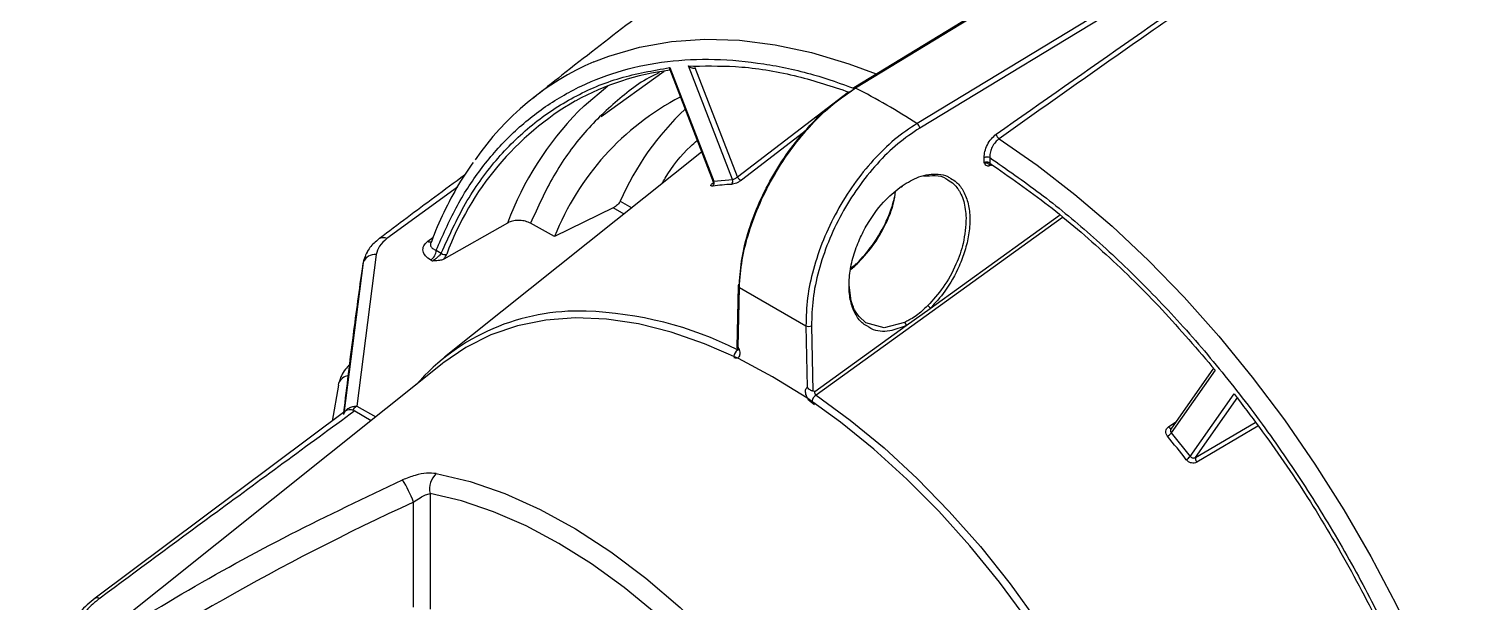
# Model space of a CAD drawing. Extents: x 7 to 135, y 1 to 99.
# Drawn here: x 11.05 to 16.47, y 11.83 to 14 of the extents above; entities that cross this region are included whole.
import ezdxf

# ---------------------------------------------------------------- set-up
doc = ezdxf.new("R2010")
doc.units = 0
doc.header["$MEASUREMENT"] = 0
doc.layers.add('OBJECT', color=7, linetype='CONTINUOUS')

msp = doc.modelspace()

# ---------------------------------------------------------------- linework, layer by layer
at = {"layer": 'OBJECT'}
for p, q in [((14.1812, 13.7794), (17.1757, 15.6049)), ((17.419, 15.4645), (14.4135, 13.6453)), ((17.4294, 15.4469), (14.4238, 13.6277)), ((13.4557, 13.8413), (13.2172, 13.6706)), ((13.4771, 13.8488), (13.6416, 13.4247)), ((13.4773, 13.8563), (13.6437, 13.4274)), ((13.7152, 13.4338), (13.5488, 13.8627)), ((13.5488, 13.8627), (13.5671, 13.8623)), ((13.5661, 13.854), (13.5756, 13.8542)), ((13.7338, 13.443), (13.5737, 13.8555)), ((13.7338, 13.443), (14.1539, 13.7647)), ((14.1714, 13.7734), (14.1812, 13.7794)), ((14, 13.6231), (13.7489, 13.4309)), ((13.5981, 13.5369), (12.6248, 12.7605)), ((14.668, 13.4972), (14.6676, 13.5156)), ((14.6888, 13.5159), (14.6893, 13.4948)), ((14.6916, 13.491), (14.69, 13.4905)), ((12.6735, 13.4041), (12.4062, 13.2095)), ((13.6437, 13.4274), (13.7152, 13.4338)), ((13.2895, 13.3511), (13.334, 13.3263)), ((13.263, 13.3256), (13.0409, 13.2171)), ((13.3043, 13.3026), (13.263, 13.3256)), ((14.964, 13.2899), (14.0311, 12.6178)), ((14.4631, 12.9454), (14.9535, 13.2988)), ((12.8627, 13.2684), (12.6214, 13.1316)), ((13.0409, 13.2171), (12.9502, 13.2677)), ((12.5613, 13.1995), (12.5808, 13.2137)), ((12.593, 13.1653), (12.6124, 13.1545)), ((12.3149, 13.1138), (12.2418, 12.5436)), ((12.3167, 13.1192), (12.2437, 12.5478)), ((12.3663, 13.1496), (12.2926, 12.5761)), ((12.3165, 13.1179), (12.3149, 13.1138)), ((12.3227, 13.1346), (12.3167, 13.1192)), ((12.3193, 13.1315), (12.3169, 13.1197)), ((12.3215, 13.135), (12.3194, 13.1292)), ((12.3253, 13.1411), (12.3227, 13.1346)), ((12.5789, 13.1249), (12.5725, 13.1285)), ((14.1611, 13.0963), (14.1882, 13.1158)), ((14.1873, 13.1148), (14.1794, 13.1091)), ((14.1794, 13.1091), (14.161, 13.0959)), ((13.7367, 13.0313), (13.7314, 12.7971)), ((13.7359, 12.7983), (13.7411, 13.0248)), ((13.7411, 13.0248), (13.9928, 12.8795)), ((14.373, 12.8804), (14.4631, 12.9454)), ((13.9928, 12.8795), (13.998, 12.647)), ((14.014, 12.8798), (14.0196, 12.6326)), ((14.0268, 12.631), (14.373, 12.8804)), ((12.6159, 12.736), (11.0498, 11.4866)), ((15.5361, 12.7191), (15.3741, 12.4886)), ((15.5428, 12.7116), (15.3764, 12.4748)), ((12.2227, 12.6555), (12.1988, 12.5195)), ((14.0268, 12.631), (14.0196, 12.6326)), ((15.4479, 12.3858), (15.6143, 12.6226)), ((12.2926, 12.5761), (12.3649, 12.5357)), ((14.0257, 12.5807), (14.014, 12.5895)), ((15.4684, 12.3817), (15.6284, 12.6094)), ((12.2521, 12.5593), (11.3019, 11.8496)), ((12.2846, 12.5577), (12.3471, 12.5216)), ((15.3654, 12.4977), (15.3937, 12.5165)), ((15.4684, 12.3817), (15.6939, 12.514)), ((15.3764, 12.4748), (15.4479, 12.3858)), ((15.7044, 12.4996), (15.473, 12.3638)), ((12.5699, 12.2454), (12.5699, 11.8076)), ((12.507, 11.8157), (12.507, 12.2129))]:
    msp.add_line(p, q, dxfattribs=at)
at = {"layer": 'OBJECT', "flags": 128}
for points in [[(17.1688, 15.6054), (15.6832, 14.6997), (14.1743, 13.7798)], [(13.1901, 13.8781), (13.2466, 13.9002), (13.3623, 13.9341), (13.4837, 13.9554), (13.6102, 13.964), (13.7413, 13.9598), (13.8762, 13.9429), (14.0144, 13.9133), (14.1553, 13.8713), (14.2584, 13.8332)], [(13.1319, 13.6918), (13.1532, 13.7125), (13.2424, 13.7874)], [(14.7243, 13.5876), (14.8685, 13.4876), (15.0113, 13.3771), (15.1522, 13.2565), (15.2904, 13.1265), (15.4254, 12.9876), (15.5564, 12.8405), (15.6829, 12.6858), (15.8043, 12.5244), (15.92, 12.3569), (16.0295, 12.1841), (16.1323, 12.0068), (16.2279, 11.8259), (16.3159, 11.6421), (16.3958, 11.4564), (16.4673, 11.2696), (16.53, 11.0825), (16.5837, 10.8961)], [(14.6893, 13.4948), (14.6893, 13.4926), (14.6898, 13.4908), (14.6906, 13.4893), (14.6918, 13.4883), (14.6933, 13.4877), (14.695, 13.4877), (14.6969, 13.4881), (14.6978, 13.4884)], [(14.3569, 13.4096), (14.3569, 13.4081), (14.3567, 13.4068), (14.3562, 13.4058), (14.3554, 13.4051), (14.3544, 13.4048), (14.3532, 13.4047), (14.3519, 13.4051), (14.3519, 13.4051)], [(12.3786, 13.2103), (12.3775, 13.2097), (12.3754, 13.2082)], [(12.3149, 13.1138), (12.3134, 13.1044), (12.3134, 13.1029)], [(14.1843, 13.1113), (14.183, 13.112), (14.1818, 13.1124), (14.1808, 13.1125), (14.18, 13.1124), (14.1795, 13.1119), (14.1792, 13.1112), (14.1792, 13.1103), (14.1794, 13.1091)], [(14.3665, 12.8928), (14.2894, 12.8724), (14.2192, 12.8915), (14.1939, 12.9145), (14.1825, 12.9307), (14.1773, 12.9401), (14.1748, 12.9451), (14.1736, 12.9477), (14.1731, 12.949), (14.1728, 12.9497), (14.1726, 12.95), (14.1726, 12.9502), (14.1725, 12.9503), (14.1725, 12.9503), (14.1725, 12.9504), (14.1725, 12.9504), (14.1725, 12.9504), (14.1725, 12.9504), (14.1725, 12.9504), (14.1725, 12.9504), (14.1725, 12.9504), (14.1725, 12.9504), (14.1692, 12.9588), (14.1642, 12.9745), (14.1562, 13.0333)], [(14.8325, 11.7644), (14.7255, 11.9096), (14.613, 12.0478), (14.4959, 12.1783), (14.3748, 12.3001), (14.2506, 12.4126), (14.124, 12.515), (13.9957, 12.6067), (13.8667, 12.6871), (13.7377, 12.7557), (13.6094, 12.812), (13.4828, 12.8558), (13.3586, 12.8868), (13.2375, 12.9047), (13.1204, 12.9095), (13.0079, 12.9011), (12.9008, 12.8795), (12.7998, 12.845), (12.7054, 12.7977), (12.6183, 12.7379), (12.6159, 12.736)], [(12.2227, 12.6555), (12.2244, 12.6632), (12.2246, 12.6638)], [(14.0311, 12.6178), (14.1607, 12.5233), (14.2885, 12.4181), (14.4138, 12.3027), (14.5356, 12.1778), (14.6534, 12.0444), (14.7663, 11.9031), (14.8735, 11.755), (14.9745, 11.6009), (15.0686, 11.4418), (15.1552, 11.2788), (15.2337, 11.1128), (15.3037, 10.945), (15.3646, 10.7763)], [(15.3654, 12.4977), (15.3673, 12.4957), (15.3693, 12.4941), (15.3712, 12.4928), (15.3731, 12.492), (15.3748, 12.4917), (15.3763, 12.4918), (15.3764, 12.4919)], [(12.5935, 12.3208), (12.722, 12.2902), (12.8533, 12.2449), (12.9865, 12.1852), (13.1203, 12.1117), (13.254, 12.0248), (13.3864, 11.9253), (13.5166, 11.8138), (13.6436, 11.6913)], [(13.5442, 11.6802), (13.4254, 11.79), (13.3041, 11.8899), (13.1811, 11.979), (13.0572, 12.0568), (12.9333, 12.1228), (12.8102, 12.1764), (12.6888, 12.2174), (12.5699, 12.2454)]]:
    msp.add_lwpolyline(points, dxfattribs=at)
at = {"layer": 'OBJECT'}
for centre, radius, start, end in [((13.6069, 12.9143), 1.0501, 113.3897, 145.6226), ((13.6061, 12.8421), 1.0127, 97.2711, 118.6163), ((14.1776, 13.7744), 0.00621, 53.5868, 188.851), ((12.763, 11.0545), 3.0718, 57.501, 62.5044), ((13.6817, 12.764), 1.1179, 120.103, 159.7785), ((13.9897, 12.8401), 1.0209, 117.5632, 158.3296), ((14.0053, 12.8391), 1.2207, 135.6883, 159.4059), ((14.2766, 12.9153), 1.0791, 133.4061, 156.1803), ((14.4, 13.6255), 0.0239, 5.1829, 55.6566), ((14.7389, 13.6093), 0.0261, 190.709, 236.1226), ((14.6785, 13.4947), 0.0236, 64.1705, 117.491), ((14.6958, 13.4864), 0.00639, 148.7671, 183.0637), ((13.7527, 13.4511), 0.0206, 203.0141, 259.3129), ((13.6286, 13.4206), 0.0166, 312.8929, 24.194), ((13.7627, 12.4354), 0.9808, 93.0247, 97.1944), ((13.6994, 13.4274), 0.017, 312.5052, 22.1157), ((12.3916, 13.1817), 0.0314, 62.2632, 114.4553), ((12.5696, 13.2155), 0.0181, 242.4018, 293.5482), ((12.5475, 13.1666), 0.0455, 303.2551, 358.377), ((13.9097, 12.5921), 1.6779, 161.6896, 161.8845), ((12.3617, 13.1015), 0.0484, 84.483, 158.4327), ((12.6254, 13.1669), 0.018, 223.658, 293.9422), ((13.7437, 13.0311), 0.00677, 112.2325, 247.978), ((14.4422, 12.9359), 0.023, 24.4062, 59.6112), ((13.1311, 12.1197), 0.8158, 87.9543, 138.7465), ((13.1114, 11.5407), 1.3952, 63.5008, 87.9975), ((14.0031, 12.9008), 0.0236, 244.1696, 297.4916), ((14.3584, 12.8807), 0.0145, 359.0621, 56.5134), ((13.7566, 12.7604), 0.0367, 128.1003, 174.2973), ((12.266, 12.6465), 0.0449, 98.7082, 157.2358), ((14.057, 12.5824), 0.0438, 126.2891, 164.8913), ((15.3345, 12.5063), 0.0524, 301.7574, 323.1414), ((12.3278, 9.9498), 3.9391, 37.9695, 39.6197), ((15.4007, 12.4263), 0.0621, 301.4151, 319.4023), ((15.4874, 12.3771), 0.0196, 166.2823, 222.5747), ((12.6426, 12.264), 0.0751, 130.8324, 194.3403), ((12.1386, 12.0824), 0.3908, 19.5035, 33.2441)]:
    msp.add_arc(centre, radius, start, end, dxfattribs=at)
msp.add_ellipse((15.7265, 11.2951), major_axis=(5.5153, 1.3161), ratio=0.337357, start_param=2.111481, end_param=2.454235, dxfattribs=at)
for points, knots in [([(14.7132, 13.6045), (15.0588, 13.8476), (15.7501, 14.3338), (16.7917, 15.0195), (17.8059, 15.6575), (18.4735, 16.0476), (18.7925, 16.234)], [0, 0, 0, 0, 0.255394, 0.510845, 0.766264, 1, 1, 1, 1]), ([(18.7925, 16.2111), (18.6244, 16.1136), (18.2567, 15.9002), (17.6913, 15.5578), (17.0913, 15.1837), (16.4869, 14.7947), (15.8844, 14.3943), (15.2963, 13.9925), (14.9126, 13.7209), (14.7243, 13.5876)], [0, 0, 0, 0, 0.1235284, 0.2701457, 0.4156716, 0.5651885, 0.7154908, 0.8604278, 1, 1, 1, 1]), ([(15.5442, 15.5874), (15.4278, 15.5121), (15.1274, 15.3177), (14.6511, 14.9928), (14.1147, 14.6145), (13.5875, 14.2257), (13.203, 13.9345), (12.997, 13.7701), (12.961, 13.7414)], [0, 0, 0, 0, 0.130614, 0.337265, 0.543803, 0.750194, 0.956405, 1, 1, 1, 1]), ([(12.593, 13.1653), (12.6169, 13.2199), (12.6651, 13.3302), (12.7588, 13.4738), (12.8688, 13.6007), (12.9963, 13.707), (13.1396, 13.7907), (13.297, 13.8499), (13.4663, 13.8838), (13.6452, 13.8921), (13.8308, 13.8743), (14.0086, 13.8374), (14.1255, 13.7958), (14.1777, 13.7772)], [0, 0, 0, 0, 0.088772, 0.178979, 0.270527, 0.364034, 0.458099, 0.55261, 0.647126, 0.741191, 0.834692, 0.926246, 1, 1, 1, 1]), ([(12.6124, 13.1545), (12.6414, 13.2189), (12.6997, 13.3481), (12.8166, 13.5098), (12.9538, 13.6453), (13.1116, 13.7492), (13.2854, 13.8234), (13.4135, 13.8454), (13.4773, 13.8563)], [0, 0, 0, 0, 0.165461, 0.332207, 0.5, 0.667783, 0.834534, 1, 1, 1, 1]), ([(13.4389, 13.8373), (13.4356, 13.8359), (13.3767, 13.811), (13.2773, 13.7349), (13.1452, 13.6075), (13.0341, 13.4522), (12.9781, 13.329), (12.9502, 13.2677)], [0, 0, 0, 0, 0.014572, 0.262122, 0.509686, 0.755758, 1, 1, 1, 1]), ([(13.4773, 13.8563), (13.4769, 13.8547), (13.4763, 13.8518), (13.4769, 13.8498), (13.4772, 13.8489)], [0, 0, 0, 0, 0.543605, 1, 1, 1, 1]), ([(13.5488, 13.8627), (13.5505, 13.8613), (13.554, 13.8586), (13.5595, 13.8559), (13.5643, 13.8546), (13.568, 13.8543), (13.5712, 13.8545), (13.5729, 13.8552), (13.5737, 13.8555)], [0, 0, 0, 0, 0.2496267, 0.4993394, 0.6450036, 0.7750461, 0.8921572, 1, 1, 1, 1]), ([(13.5671, 13.8623), (13.6275, 13.8629), (13.7547, 13.8641), (13.9529, 13.8309), (14.0914, 13.7854), (14.1567, 13.7639)], [0, 0, 0, 0, 0.323387, 0.681244, 1, 1, 1, 1]), ([(13.7411, 13.0248), (13.7435, 13.0591), (13.7481, 13.1262), (13.7757, 13.235), (13.8167, 13.3439), (13.8717, 13.4512), (13.9381, 13.5521), (14.0137, 13.6429), (14.0958, 13.7218), (14.1527, 13.7602), (14.1812, 13.7794)], [0, 0, 0, 0, 0.1281406, 0.2507098, 0.3760695, 0.5003414, 0.6248252, 0.749582, 0.8746322, 1, 1, 1, 1]), ([(13.7411, 13.0374), (13.7434, 13.0701), (13.748, 13.1354), (13.7748, 13.2415), (13.8152, 13.3483), (13.8691, 13.4532), (13.9342, 13.5519), (14.0082, 13.6406), (14.0882, 13.7174), (14.1437, 13.7548), (14.1714, 13.7734)], [0, 0, 0, 0, 0.125666, 0.250539, 0.37567, 0.500227, 0.625486, 0.75002, 0.875177, 1, 1, 1, 1]), ([(14.4135, 13.6453), (14.3849, 13.6261), (14.3278, 13.5877), (14.2466, 13.5081), (14.1726, 13.4162), (14.1086, 13.3137), (14.0566, 13.2046), (14.0192, 13.0938), (13.9957, 12.9829), (13.9938, 12.9145), (13.9928, 12.8795)], [0, 0, 0, 0, 0.125536, 0.250753, 0.375675, 0.500324, 0.624651, 0.75007, 0.872262, 1, 1, 1, 1]), ([(14.4238, 13.6277), (14.3959, 13.6089), (14.3402, 13.5715), (14.261, 13.4938), (14.1889, 13.4041), (14.1263, 13.3037), (14.0757, 13.1972), (14.0391, 13.0881), (14.0165, 12.98), (14.0148, 12.9132), (14.014, 12.8798)], [0, 0, 0, 0, 0.125719, 0.250525, 0.375694, 0.500217, 0.625479, 0.750016, 0.875168, 1, 1, 1, 1]), ([(14.6676, 13.5156), (14.6681, 13.5236), (14.6691, 13.5394), (14.6793, 13.5651), (14.6943, 13.5885), (14.7069, 13.5992), (14.7132, 13.6045)], [0, 0, 0, 0, 0.250271, 0.50013, 0.750036, 1, 1, 1, 1]), ([(13.4476, 13.4169), (13.4517, 13.4241), (13.4823, 13.4778), (13.527, 13.5333), (13.5725, 13.5736), (13.5809, 13.5811)], [0, 0, 0, 0, 0.112305, 0.834724, 1, 1, 1, 1]), ([(14.7243, 13.5876), (14.7194, 13.5835), (14.7094, 13.575), (14.6979, 13.5568), (14.6917, 13.5403), (14.6889, 13.5268), (14.6888, 13.5197), (14.6888, 13.5159)], [0, 0, 0, 0, 0.243058, 0.499192, 0.717444, 0.850774, 1, 1, 1, 1]), ([(12.7333, 13.4981), (12.7196, 13.4786), (12.6838, 13.4279), (12.6345, 13.3363), (12.5949, 13.2538), (12.577, 13.2034), (12.5732, 13.1926)], [0, 0, 0, 0, 0.215499, 0.560291, 0.905585, 1, 1, 1, 1]), ([(14.6893, 13.4948), (14.6883, 13.4954), (14.6865, 13.4966), (14.6829, 13.4981), (14.6792, 13.4989), (14.6756, 13.499), (14.6718, 13.4987), (14.6695, 13.4978), (14.668, 13.4972)], [0, 0, 0, 0, 0.1623262, 0.2998943, 0.5000164, 0.6323159, 0.759867, 1, 1, 1, 1]), ([(14.6894, 13.4861), (14.6881, 13.4855), (14.6856, 13.4842), (14.6807, 13.4835), (14.6732, 13.4858), (14.6701, 13.4926), (14.668, 13.4972)], [0, 0, 0, 0, 0.124907, 0.250441, 0.499606, 1, 1, 1, 1]), ([(14.668, 13.4972), (14.6698, 13.4971), (14.6755, 13.4969), (14.6821, 13.4934), (14.6866, 13.4909)], [0, 0, 0, 0, 0.309792, 1, 1, 1, 1]), ([(14.6866, 13.4909), (14.6884, 13.4901), (14.691, 13.4889), (14.6946, 13.4891), (14.6962, 13.4898), (14.6971, 13.4902)], [0, 0, 0, 0, 0.5210293, 0.7627619, 1, 1, 1, 1]), ([(14.6888, 13.5159), (14.7524, 13.4722), (14.8807, 13.384), (15.0715, 13.2263), (15.2609, 13.0492), (15.4464, 12.8521), (15.6254, 12.6373), (15.7947, 12.408), (15.952, 12.1672), (16.0954, 11.9179), (16.2228, 11.6645), (16.3329, 11.4105), (16.4265, 11.1587), (16.4747, 10.9929), (16.4986, 10.9106)], [0, 0, 0, 0, 0.080321, 0.16194, 0.244772, 0.329378, 0.414487, 0.5, 0.585518, 0.670628, 0.755228, 0.838066, 0.919682, 1, 1, 1, 1]), ([(14.6893, 13.4948), (14.7634, 13.4433), (14.9123, 13.3401), (15.1307, 13.1523), (15.3433, 12.9446), (15.4764, 12.7891), (15.5428, 12.7116)], [0, 0, 0, 0, 0.249262, 0.5, 0.750738, 1, 1, 1, 1]), ([(12.7, 13.4493), (12.6624, 13.4216), (12.5545, 13.3423), (12.448, 13.2624), (12.3786, 13.2103)], [0, 0, 0, 0, 0.348722, 1, 1, 1, 1]), ([(13.7152, 13.4338), (13.7166, 13.434), (13.7193, 13.4343), (13.7244, 13.4364), (13.7286, 13.4388), (13.7317, 13.4411), (13.733, 13.4424), (13.7338, 13.443)], [0, 0, 0, 0, 0.248121, 0.499402, 0.730191, 0.860291, 1, 1, 1, 1]), ([(14.3569, 13.4096), (14.3781, 13.4222), (14.4254, 13.4503), (14.4846, 13.4565), (14.524, 13.4492), (14.5379, 13.4394), (14.5416, 13.4367)], [0, 0, 0, 0, 0.3146162, 0.699722, 0.9194652, 1, 1, 1, 1]), ([(14.4395, 13.4455), (14.454, 13.4471), (14.4836, 13.4504), (14.5139, 13.444), (14.5272, 13.4341), (14.5296, 13.4324)], [0, 0, 0, 0, 0.441248, 0.899317, 1, 1, 1, 1]), ([(14.5416, 13.4367), (14.5491, 13.4324), (14.5687, 13.4212), (14.5916, 13.3888), (14.609, 13.3422), (14.6153, 13.2861), (14.6106, 13.2254), (14.5963, 13.1643), (14.5688, 13.0911), (14.5253, 13.0129), (14.4824, 12.9663), (14.4631, 12.9454)], [0, 0, 0, 0, 0.066941, 0.17371, 0.283111, 0.392513, 0.499287, 0.601166, 0.696485, 0.863533, 1, 1, 1, 1]), ([(13.6399, 13.4085), (13.6378, 13.4084), (13.6337, 13.4083), (13.6324, 13.411), (13.6347, 13.4154), (13.6391, 13.4193), (13.6413, 13.4212)], [0, 0, 0, 0, 0.249977, 0.499782, 0.749126, 1, 1, 1, 1]), ([(13.6402, 13.4283), (13.6406, 13.4268), (13.6414, 13.4238), (13.6411, 13.4213), (13.641, 13.4205), (13.6412, 13.4205), (13.6412, 13.4206)], [0, 0, 0, 0, 0.380206, 0.761102, 0.957889, 1, 1, 1, 1]), ([(13.6405, 13.4285), (13.6406, 13.4281), (13.6409, 13.4272), (13.6426, 13.4273), (13.6437, 13.4274)], [0, 0, 0, 0, 0.3879503, 1, 1, 1, 1]), ([(13.7489, 13.4309), (13.746, 13.4289), (13.7403, 13.4249), (13.7296, 13.4197), (13.719, 13.4159), (13.7136, 13.4152), (13.7109, 13.4148)], [0, 0, 0, 0, 0.2500885, 0.4999531, 0.7493597, 1, 1, 1, 1]), ([(14.228, 12.8765), (14.2217, 12.88), (14.2034, 12.8899), (14.1808, 12.9198), (14.1619, 12.965), (14.1543, 13.0218), (14.1583, 13.0853), (14.1736, 13.1508), (14.1977, 13.2135), (14.2359, 13.285), (14.2893, 13.3563), (14.336, 13.3931), (14.3569, 13.4096)], [0, 0, 0, 0, 0.050351, 0.144077, 0.242547, 0.343571, 0.444593, 0.543058, 0.63678, 0.724183, 0.876495, 1, 1, 1, 1]), ([(14.1843, 13.1113), (14.205, 13.1333), (14.2478, 13.1788), (14.295, 13.2611), (14.3257, 13.3346), (14.3306, 13.3741), (14.3325, 13.3892)], [0, 0, 0, 0, 0.282667, 0.583473, 0.840179, 1, 1, 1, 1]), ([(14.5296, 13.4324), (14.5378, 13.4273), (14.5521, 13.4187), (14.5655, 13.4021), (14.5728, 13.3908), (14.5763, 13.3846), (14.578, 13.3813), (14.5788, 13.3797), (14.5793, 13.3788), (14.5795, 13.3784), (14.5796, 13.3782), (14.5796, 13.3781), (14.5796, 13.3781), (14.5797, 13.378), (14.5797, 13.378), (14.5797, 13.378), (14.5797, 13.378), (14.5797, 13.378), (14.5797, 13.378), (14.5797, 13.378), (14.5838, 13.3699), (14.5945, 13.3424), (14.5974, 13.3095), (14.5993, 13.2877)], [0, 0, 0, 0, 0.198563, 0.341758, 0.416701, 0.455005, 0.474366, 0.484098, 0.488977, 0.49142, 0.492642, 0.493254, 0.493559, 0.493712, 0.493788, 0.493826, 0.493846, 0.493855, 0.49386, 0.493862, 0.493865, 0.665614, 1, 1, 1, 1]), ([(13.2895, 13.3511), (13.2883, 13.349), (13.286, 13.3447), (13.2797, 13.3376), (13.2724, 13.3312), (13.2666, 13.3274), (13.2636, 13.3259), (13.263, 13.3256)], [0, 0, 0, 0, 0.243974, 0.488096, 0.725806, 0.945379, 1, 1, 1, 1]), ([(14.1794, 13.1091), (14.1991, 13.13), (14.2431, 13.1764), (14.2886, 13.2538), (14.3174, 13.3215), (14.3257, 13.3553), (14.3294, 13.3704)], [0, 0, 0, 0, 0.285762, 0.636865, 0.837771, 1, 1, 1, 1]), ([(12.9502, 13.2677), (12.9442, 13.2704), (12.9322, 13.2758), (12.9096, 13.279), (12.8874, 13.2776), (12.8717, 13.2731), (12.8646, 13.2694), (12.8627, 13.2684)], [0, 0, 0, 0, 0.238727, 0.477738, 0.707734, 0.92156, 1, 1, 1, 1]), ([(14.5993, 13.2877), (14.5974, 13.2561), (14.594, 13.1995), (14.5615, 13.1077), (14.516, 13.0239), (14.4741, 12.978), (14.4538, 12.9557)], [0, 0, 0, 0, 0.28003, 0.500009, 0.757774, 1, 1, 1, 1]), ([(12.3754, 13.2082), (12.3633, 13.1978), (12.3388, 13.1766), (12.3271, 13.1505), (12.3212, 13.1372)], [0, 0, 0, 0, 0.4938301, 1, 1, 1, 1]), ([(12.4062, 13.2095), (12.3958, 13.2004), (12.3749, 13.1819), (12.3692, 13.1604), (12.3663, 13.1496)], [0, 0, 0, 0, 0.498503, 1, 1, 1, 1]), ([(12.5725, 13.1285), (12.5652, 13.1334), (12.5507, 13.1432), (12.5416, 13.1622), (12.5434, 13.1823), (12.5553, 13.1938), (12.5613, 13.1995)], [0, 0, 0, 0, 0.25017, 0.500065, 0.749912, 1, 1, 1, 1]), ([(12.5725, 13.1929), (12.572, 13.1915), (12.5708, 13.188), (12.5719, 13.1809), (12.5779, 13.1722), (12.588, 13.1676), (12.593, 13.1653)], [0, 0, 0, 0, 0.118961, 0.305992, 0.652751, 1, 1, 1, 1]), ([(12.3358, 13.1638), (12.3349, 13.163), (12.3317, 13.16), (12.3309, 13.1565), (12.3304, 13.1539)], [0, 0, 0, 0, 0.289318, 1, 1, 1, 1]), ([(12.6124, 13.1545), (12.6106, 13.1522), (12.6071, 13.1476), (12.6, 13.1406), (12.5935, 13.135), (12.5884, 13.1309), (12.5834, 13.1275), (12.5804, 13.1257), (12.5789, 13.1249)], [0, 0, 0, 0, 0.250064, 0.499106, 0.634958, 0.762996, 0.884269, 1, 1, 1, 1]), ([(12.6214, 13.1316), (12.62, 13.131), (12.6142, 13.1282), (12.5991, 13.1262), (12.5862, 13.1254), (12.5789, 13.1249)], [0, 0, 0, 0, 0.118325, 0.49839, 1, 1, 1, 1]), ([(12.6214, 13.1316), (12.6238, 13.135), (12.6287, 13.1417), (12.6314, 13.1475), (12.6327, 13.1504)], [0, 0, 0, 0, 0.499885, 1, 1, 1, 1]), ([(14.1601, 13.0906), (14.1608, 13.0912), (14.1663, 13.0953), (14.1745, 13.1023), (14.1816, 13.1089), (14.1843, 13.1113)], [0, 0, 0, 0, 0.092256, 0.66563, 1, 1, 1, 1]), ([(12.3134, 13.103), (12.3015, 13.0167), (12.2759, 12.8331), (12.2538, 12.6493), (12.2421, 12.5518)], [0, 0, 0, 0, 0.469552, 1, 1, 1, 1]), ([(14.4538, 12.9557), (14.44, 12.9426), (14.4192, 12.9231), (14.3919, 12.9059), (14.3767, 12.8977), (14.3692, 12.8941), (14.3665, 12.8928)], [0, 0, 0, 0, 0.500944, 0.7499484, 0.9076052, 1, 1, 1, 1]), ([(14.373, 12.8804), (14.3519, 12.8725), (14.3049, 12.8547), (14.2553, 12.8585), (14.2325, 12.8736), (14.228, 12.8765)], [0, 0, 0, 0, 0.39474, 0.881562, 1, 1, 1, 1]), ([(13.7359, 12.7983), (13.7374, 12.7954), (13.7402, 12.7895), (13.7424, 12.7805), (13.7428, 12.7723), (13.7412, 12.7653), (13.7379, 12.7601), (13.7329, 12.7573), (13.7269, 12.7566), (13.7223, 12.7584), (13.72, 12.7592)], [0, 0, 0, 0, 0.125087, 0.250243, 0.374812, 0.499485, 0.624581, 0.749702, 0.874734, 1, 1, 1, 1]), ([(13.7359, 12.7983), (13.7346, 12.7979), (13.7323, 12.7972), (13.7311, 12.7971), (13.7314, 12.7971), (13.7315, 12.7971)], [0, 0, 0, 0, 0.567984, 0.962993, 1, 1, 1, 1]), ([(13.7312, 12.7973), (13.732, 12.7958), (13.7333, 12.7935), (13.734, 12.7918), (13.7342, 12.7912)], [0, 0, 0, 0, 0.650422, 1, 1, 1, 1]), ([(13.7342, 12.7912), (13.7344, 12.7907), (13.735, 12.7894), (13.7354, 12.788), (13.7357, 12.7871), (13.736, 12.7873), (13.736, 12.7873)], [0, 0, 0, 0, 0.170647, 0.55959, 0.909769, 1, 1, 1, 1]), ([(12.266, 12.7325), (12.26, 12.727), (12.2375, 12.7067), (12.2301, 12.6819), (12.2246, 12.6638)], [0, 0, 0, 0, 0.267421, 1, 1, 1, 1]), ([(14.014, 12.5895), (14.0117, 12.5913), (14.0071, 12.5948), (14.0011, 12.6025), (13.9961, 12.611), (13.9928, 12.62), (13.9912, 12.6288), (13.9916, 12.6367), (13.9937, 12.6432), (13.9966, 12.6457), (13.998, 12.647)], [0, 0, 0, 0, 0.124954, 0.249944, 0.374542, 0.49976, 0.624949, 0.749936, 0.874868, 1, 1, 1, 1]), ([(14.0196, 12.6326), (14.0179, 12.6331), (14.0147, 12.634), (14.0089, 12.6366), (14.003, 12.6409), (13.9999, 12.6447), (13.998, 12.647)], [0, 0, 0, 0, 0.249595, 0.499422, 0.704782, 1, 1, 1, 1]), ([(14.0311, 12.6178), (14.0303, 12.6185), (14.0287, 12.62), (14.0271, 12.6234), (14.0263, 12.6273), (14.0266, 12.6297), (14.0268, 12.631)], [0, 0, 0, 0, 0.241263, 0.487207, 0.741151, 1, 1, 1, 1]), ([(15.6143, 12.6226), (15.6782, 12.538), (15.8063, 12.3681), (15.98, 12.0933), (16.1378, 11.8072), (16.275, 11.5133), (16.3919, 11.2167), (16.4502, 11.0201), (16.4793, 10.9222)], [0, 0, 0, 0, 0.165461, 0.332207, 0.5, 0.667784, 0.834534, 1, 1, 1, 1]), ([(12.2437, 12.5478), (12.2457, 12.5517), (12.2499, 12.5598), (12.2617, 12.5691), (12.2764, 12.5752), (12.2873, 12.5758), (12.2926, 12.5761)], [0, 0, 0, 0, 0.243821, 0.500002, 0.75618, 1, 1, 1, 1]), ([(12.2926, 12.5761), (12.2925, 12.5761), (12.2925, 12.576), (12.2924, 12.576), (12.2921, 12.5758), (12.2908, 12.5749), (12.2861, 12.5715), (12.2807, 12.5671), (12.2772, 12.562), (12.2767, 12.5612)], [0, 0, 0, 0, 0.002063, 0.005773, 0.018134, 0.062614, 0.23058, 0.880616, 1, 1, 1, 1]), ([(12.2846, 12.5577), (12.1042, 12.4257), (11.7821, 12.19), (11.4614, 11.9537), (11.3203, 11.8497)], [0, 0, 0, 0, 0.560011, 1, 1, 1, 1]), ([(12.2523, 12.559), (12.2553, 12.5607), (12.2616, 12.5645), (12.2733, 12.5632), (12.2813, 12.5593), (12.2846, 12.5577)], [0, 0, 0, 0, 0.344846, 0.734106, 1, 1, 1, 1]), ([(15.3621, 12.4617), (15.36, 12.4648), (15.3559, 12.471), (15.3548, 12.4814), (15.3578, 12.4911), (15.3629, 12.4955), (15.3654, 12.4977)], [0, 0, 0, 0, 0.249979, 0.499781, 0.749128, 1, 1, 1, 1]), ([(15.3785, 12.4935), (15.3777, 12.4929), (15.3762, 12.4917), (15.3742, 12.4888), (15.3728, 12.4848), (15.3733, 12.4795), (15.3754, 12.4763), (15.3764, 12.4748)], [0, 0, 0, 0, 0.1398185, 0.2700286, 0.501056, 0.7520722, 1, 1, 1, 1]), ([(15.473, 12.3638), (15.4698, 12.3624), (15.4634, 12.3597), (15.4521, 12.3605), (15.4412, 12.3649), (15.4358, 12.3705), (15.4331, 12.3732)], [0, 0, 0, 0, 0.250089, 0.499956, 0.749357, 1, 1, 1, 1]), ([(15.4479, 12.3858), (15.4493, 12.3844), (15.4519, 12.3816), (15.4574, 12.3795), (15.4621, 12.3794), (15.4658, 12.3803), (15.4675, 12.3812), (15.4684, 12.3817)], [0, 0, 0, 0, 0.248123, 0.499399, 0.730191, 0.86029, 1, 1, 1, 1]), ([(12.5935, 12.3208), (12.5817, 12.3218), (12.5582, 12.3238), (12.5123, 12.3154), (12.4814, 12.303), (12.4654, 12.2966)], [0, 0, 0, 0, 0.3265402, 0.6529452, 1, 1, 1, 1]), ([(11.1262, 11.5394), (11.1588, 11.5625), (11.3218, 11.678), (11.625, 11.8674), (12.0407, 12.0959), (12.3236, 12.2296), (12.4654, 12.2966)], [0, 0, 0, 0, 0.077798, 0.389331, 0.69397, 1, 1, 1, 1]), ([(12.507, 12.2129), (12.5153, 12.2185), (12.5313, 12.2294), (12.5532, 12.2405), (12.5645, 12.2438), (12.5699, 12.2454)], [0, 0, 0, 0, 0.36406, 0.694185, 1, 1, 1, 1]), ([(11.3013, 11.8492), (11.2812, 11.8325), (11.2409, 11.799), (11.2191, 11.76), (11.2082, 11.7405)], [0, 0, 0, 0, 0.498628, 1, 1, 1, 1]), ([(11.3203, 11.8497), (11.3017, 11.8346), (11.2643, 11.8043), (11.2436, 11.769), (11.2333, 11.7513)], [0, 0, 0, 0, 0.498898, 1, 1, 1, 1]), ([(11.3014, 11.8491), (11.3018, 11.8494), (11.3032, 11.8507), (11.3065, 11.8518), (11.3123, 11.8524), (11.3172, 11.8508), (11.3203, 11.8497)], [0, 0, 0, 0, 0.09139, 0.330574, 0.564794, 1, 1, 1, 1])]:
    msp.add_open_spline(points, degree=3, knots=knots, dxfattribs=at)

doc.saveas('drawing.dxf')
